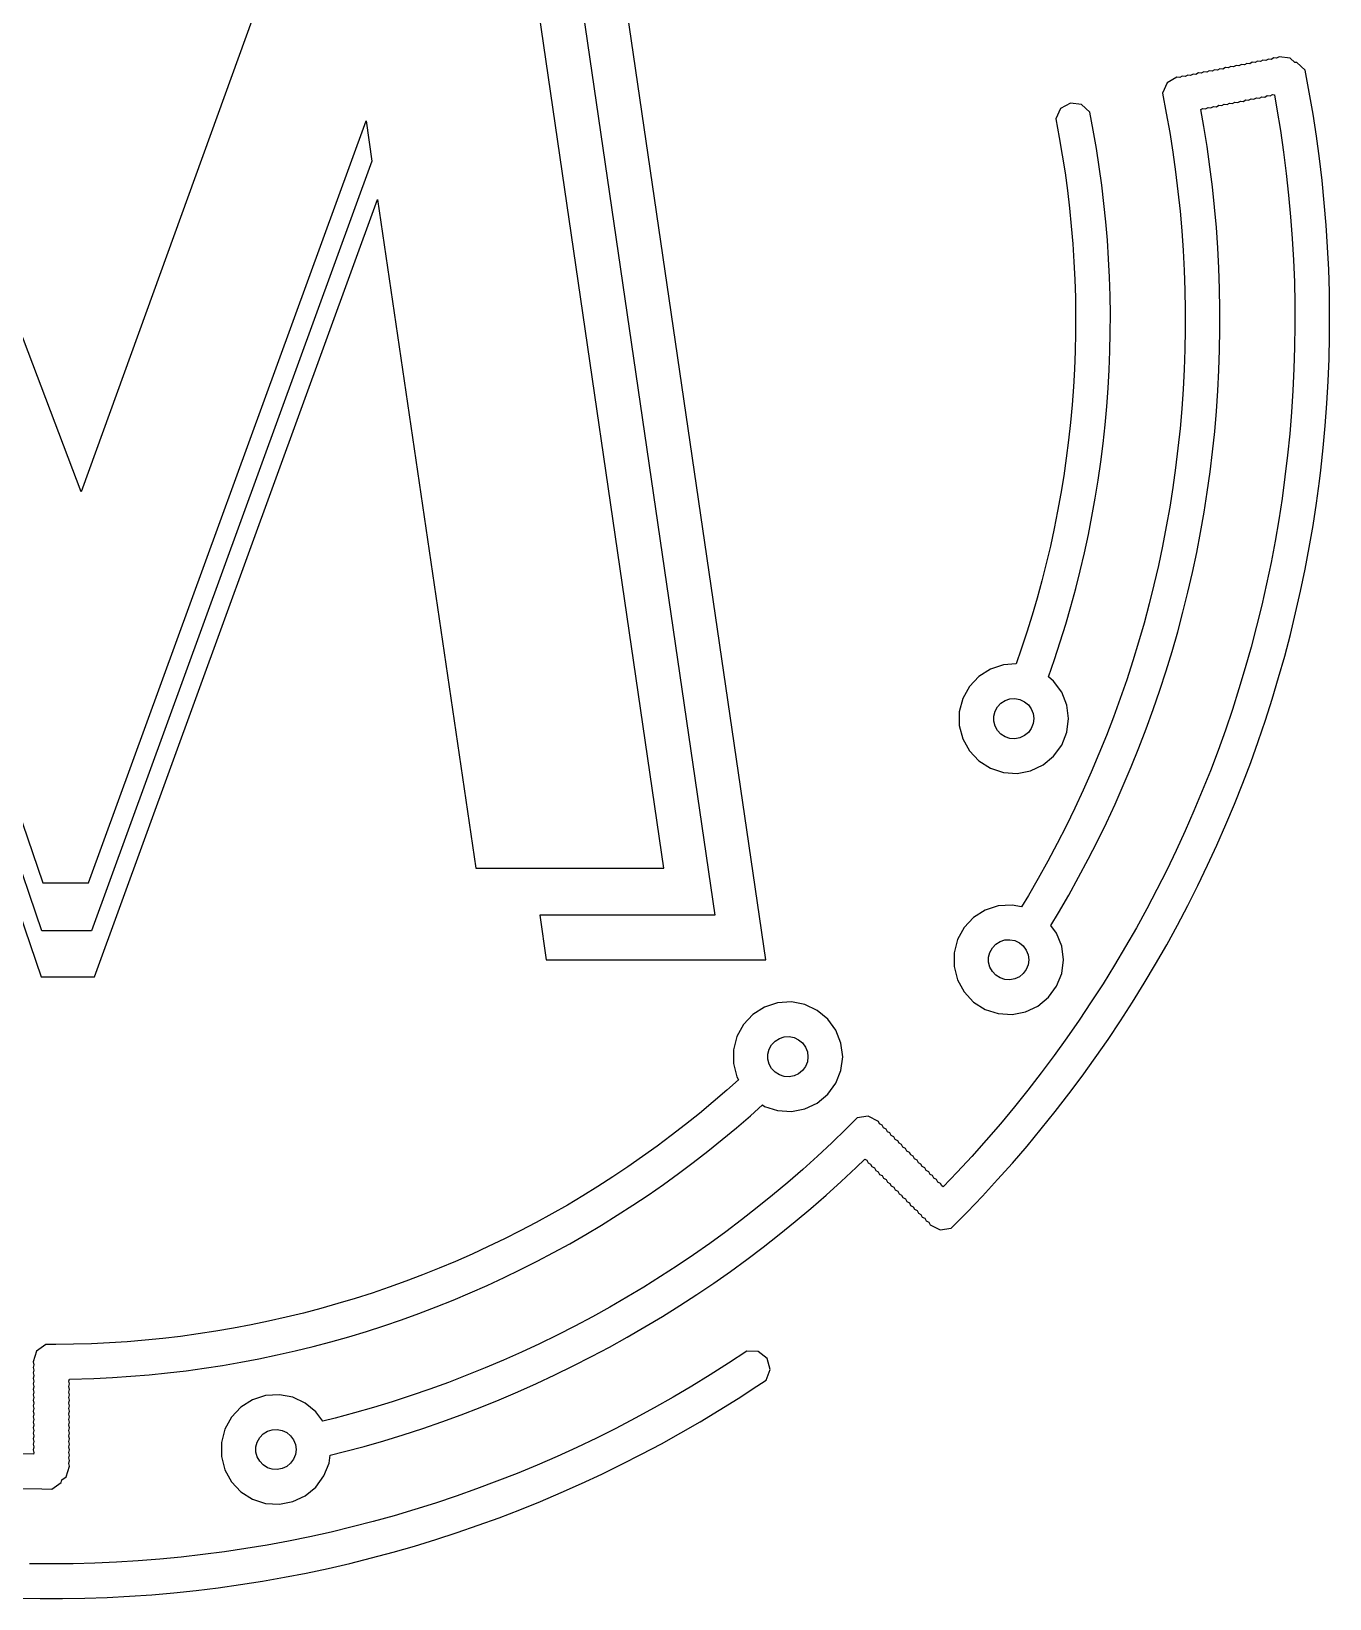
# Model space of a CAD drawing. Header units: metres. Extents: x -25 to 25, y -25 to 25.
# Drawn here: x -0.39 to 25, y -25 to 5.64 of the extents above; entities that cross this region are included whole.
import ezdxf

# ---------------------------------------------------------------- set-up
doc = ezdxf.new("R2010")
doc.units = ezdxf.units.M

msp = doc.modelspace()

# ---------------------------------------------------------------- linework, layer by layer
for p, q in [((13.9704, -12.5087), (10.1778, 13.4543)), ((9.45312, 12.4735), (12.9749, -11.6375)), ((0.581345, -3.3616), (-5.06326, 11.5366)), ((5.97652, 11.5366), (0.581345, -3.3616)), ((11.9785, -10.7217), (8.72771, 11.5366)), ((22.8545, 4.91043), (22.8053, 4.88289)), ((22.9105, 4.90381), (22.8545, 4.91043)), ((22.9597, 4.93135), (22.9105, 4.90381)), ((23.0157, 4.92473), (22.9597, 4.93135)), ((23.0648, 4.95227), (23.0157, 4.92473)), ((23.1208, 4.94565), (23.0648, 4.95227)), ((23.17, 4.97319), (23.1208, 4.94565)), ((23.226, 4.96655), (23.17, 4.97319)), ((23.2751, 4.99409), (23.226, 4.96655)), ((23.3311, 4.98747), (23.2751, 4.99409)), ((23.3803, 5.01501), (23.3311, 4.98747)), ((23.4363, 5.00839), (23.3803, 5.01501)), ((23.4855, 5.03593), (23.4363, 5.00839)), ((23.5414, 5.02931), (23.4855, 5.03593)), ((23.5906, 5.05685), (23.5414, 5.02931)), ((23.6466, 5.05023), (23.5906, 5.05685)), ((23.6958, 5.07777), (23.6466, 5.05023)), ((23.7518, 5.07115), (23.6958, 5.07777)), ((23.8009, 5.09869), (23.7518, 5.07115)), ((23.8569, 5.09206), (23.8009, 5.09869)), ((23.9061, 5.1196), (23.8569, 5.09206)), ((23.9621, 5.11298), (23.9061, 5.1196)), ((24.0112, 5.14052), (23.9621, 5.11298)), ((24.2306, 5.11456), (24.0112, 5.14052)), ((24.3175, 5.03421), (24.2306, 5.11456)), ((24.3579, 5.02925), (24.3175, 5.03421)), ((24.5195, 4.8786), (24.3579, 5.02925)), ((21.8206, 4.63518), (21.7281, 4.43459)), ((22.0133, 4.7431), (21.8206, 4.63518)), ((22.0692, 4.73647), (22.0133, 4.7431)), ((22.1184, 4.76401), (22.0692, 4.73647)), ((22.1744, 4.75739), (22.1184, 4.76401)), ((22.2236, 4.78493), (22.1744, 4.75739)), ((22.2796, 4.77831), (22.2236, 4.78493)), ((22.3287, 4.80585), (22.2796, 4.77831)), ((22.3847, 4.79922), (22.3287, 4.80585)), ((22.4339, 4.82677), (22.3847, 4.79922)), ((22.4899, 4.82014), (22.4339, 4.82677)), ((22.539, 4.84769), (22.4899, 4.82014)), ((22.595, 4.84106), (22.539, 4.84769)), ((22.6442, 4.86861), (22.595, 4.84106)), ((22.7002, 4.86197), (22.6442, 4.86861)), ((22.7494, 4.88951), (22.7002, 4.86197)), ((22.8053, 4.88289), (22.7494, 4.88951)), ((24.6009, 4.44995), (24.5195, 4.8786)), ((21.7281, 4.43459), (21.8046, 4.04124)), ((23.3094, 4.27214), (23.3586, 4.29968)), ((23.3586, 4.29968), (23.4146, 4.29306)), ((23.4146, 4.29306), (23.4638, 4.3206)), ((23.4638, 4.3206), (23.5198, 4.31396)), ((23.5198, 4.31396), (23.5689, 4.34151)), ((23.5689, 4.34151), (23.6249, 4.33488)), ((23.6249, 4.33488), (23.6741, 4.36243)), ((23.6741, 4.36243), (23.7301, 4.3558)), ((23.7301, 4.3558), (23.7793, 4.38335)), ((23.7793, 4.38335), (23.8352, 4.37672)), ((23.8352, 4.37672), (23.8844, 4.40427)), ((23.8844, 4.40427), (23.9187, 4.40021)), ((23.9187, 4.40021), (23.969, 4.11864)), ((24.6748, 4.01993), (24.6009, 4.44995)), ((19.7356, 4.13075), (19.6423, 3.93057)), ((19.9288, 4.23784), (19.7356, 4.13075)), ((20.148, 4.21092), (19.9288, 4.23784)), ((20.3096, 4.06029), (20.148, 4.21092)), ((20.3771, 3.70543), (20.3096, 4.06029)), ((21.8046, 4.04124), (21.8718, 3.66006)), ((22.4825, 4.11281), (22.5174, 4.13234)), ((22.5405, 3.78296), (22.4825, 4.11281)), ((22.5174, 4.13234), (22.5733, 4.12572)), ((22.5733, 4.12572), (22.6225, 4.15326)), ((22.6225, 4.15326), (22.6785, 4.14664)), ((22.6785, 4.14664), (22.7277, 4.17418)), ((22.7277, 4.17418), (22.7837, 4.16756)), ((22.7837, 4.16756), (22.8328, 4.1951)), ((22.8328, 4.1951), (22.8888, 4.18846)), ((22.8888, 4.18846), (22.938, 4.21602)), ((22.938, 4.21602), (22.994, 4.20938)), ((22.994, 4.20938), (23.0432, 4.23692)), ((23.0432, 4.23692), (23.0991, 4.2303)), ((23.0991, 4.2303), (23.1483, 4.25784)), ((23.1483, 4.25784), (23.2043, 4.25122)), ((23.2043, 4.25122), (23.2535, 4.27876)), ((23.2535, 4.27876), (23.3094, 4.27214)), ((23.969, 4.11864), (24.0372, 3.69966)), ((24.7412, 3.58868), (24.6748, 4.01993)), ((-5.27769, 3.96202), (-0.168442, -11.0076)), ((0.724289, -11.0076), (6.15521, 3.89055)), ((6.15521, 3.89055), (6.27039, 3.10547)), ((19.6423, 3.93057), (19.7119, 3.56451)), ((20.4387, 3.34923), (20.3771, 3.70543)), ((22.603, 3.38901), (22.5405, 3.78296)), ((24.0372, 3.69966), (24.0982, 3.27959)), ((19.7119, 3.56451), (19.7711, 3.21992)), ((21.8718, 3.66006), (21.9324, 3.27779)), ((22.6587, 2.994), (22.603, 3.38901)), ((24.8, 3.15634), (24.7412, 3.58868)), ((-0.183548, -11.947), (-5.38841, 3.30254)), ((6.27039, 3.10547), (0.783524, -11.947)), ((19.7711, 3.21992), (19.8243, 2.87436)), ((20.494, 2.99202), (20.4387, 3.34923)), ((21.9324, 3.27779), (21.9862, 2.89449)), ((24.0982, 3.27959), (24.1517, 2.85857)), ((24.8513, 2.72304), (24.8, 3.15634)), ((19.8243, 2.87436), (19.8714, 2.528)), ((20.5431, 2.63388), (20.494, 2.99202)), ((21.9862, 2.89449), (22.0334, 2.51035)), ((22.7076, 2.5981), (22.6587, 2.994)), ((24.1517, 2.85857), (24.1979, 2.43654)), ((-5.49413, 2.67288), (-0.199371, -12.8418)), ((19.8714, 2.528), (19.9125, 2.18077)), ((20.586, 2.27496), (20.5431, 2.63388)), ((22.0334, 2.51035), (22.0738, 2.12547)), ((22.7494, 2.2014), (22.7076, 2.5981)), ((24.8951, 2.28891), (24.8513, 2.72304)), ((0.842758, -12.8418), (6.38097, 2.35172)), ((6.38097, 2.35172), (8.29884, -10.7217)), ((19.9125, 2.18077), (19.9475, 1.83289)), ((20.6225, 1.91534), (20.586, 2.27496)), ((22.7844, 1.80405), (22.7494, 2.2014)), ((24.1979, 2.43654), (24.2368, 2.01398)), ((24.9312, 1.85408), (24.8951, 2.28891)), ((20.6528, 1.55513), (20.6225, 1.91534)), ((22.0738, 2.12547), (22.1076, 1.7399)), ((24.2368, 2.01398), (24.2682, 1.59065)), ((24.9598, 1.41869), (24.9312, 1.85408)), ((19.9475, 1.83289), (19.9765, 1.48453)), ((20.6768, 1.19446), (20.6528, 1.55513)), ((22.1076, 1.7399), (22.1346, 1.35379)), ((22.8124, 1.40613), (22.7844, 1.80405)), ((24.2682, 1.59065), (24.2923, 1.16687)), ((19.9765, 1.48453), (19.9994, 1.13559)), ((22.1346, 1.35379), (22.1548, 0.967239)), ((22.8335, 1.00778), (22.8124, 1.40613)), ((24.9808, 0.982864), (24.9598, 1.41869)), ((19.9994, 1.13559), (20.0161, 0.786392)), ((20.6945, 0.833405), (20.6768, 1.19446)), ((22.1548, 0.967239), (22.1683, 0.580521)), ((22.8476, 0.609131), (22.8335, 1.00778)), ((24.2923, 1.16687), (24.309, 0.742752)), ((24.9941, 0.546738), (24.9808, 0.982864)), ((20.0161, 0.786392), (20.0268, 0.436951)), ((20.7059, 0.472122), (20.6945, 0.833405)), ((24.309, 0.742752), (24.3182, 0.318329)), ((20.0268, 0.436951), (20.0314, 0.087402)), ((20.711, 0.110672), (20.7059, 0.472122)), ((22.1683, 0.580521), (22.1751, 0.193573)), ((22.8547, 0.210281), (22.8476, 0.609131)), ((24.3182, 0.318329), (24.3201, -0.106079)), ((24.9998, 0.110443), (24.9941, 0.546738)), ((20.0314, 0.087402), (20.0298, -0.262222)), ((20.7098, -0.250778), (20.711, 0.110672)), ((22.1751, 0.193573), (22.1751, -0.193573)), ((22.8549, -0.188599), (22.8547, 0.210281)), ((24.998, -0.325867), (24.9998, 0.110443)), ((20.0298, -0.262222), (20.0222, -0.61174)), ((20.7022, -0.612183), (20.7098, -0.250778)), ((22.1751, -0.193573), (22.1683, -0.580521)), ((22.8481, -0.587448), (22.8549, -0.188599)), ((24.3201, -0.106079), (24.3145, -0.530487)), ((20.0222, -0.61174), (20.0085, -0.961105)), ((20.6884, -0.973389), (20.7022, -0.612183)), ((22.1683, -0.580521), (22.1548, -0.967239)), ((22.8344, -0.986115), (22.8481, -0.587448)), ((24.3145, -0.530487), (24.3015, -0.954803)), ((24.9885, -0.762085), (24.998, -0.325867)), ((24.9714, -1.19807), (24.9885, -0.762085)), ((20.0085, -0.961105), (19.9887, -1.31009)), ((20.6683, -1.3343), (20.6884, -0.973389)), ((22.1548, -0.967239), (22.1346, -1.35379)), ((22.8137, -1.38448), (22.8344, -0.986115)), ((24.3015, -0.954803), (24.2812, -1.37877)), ((24.9467, -1.63371), (24.9714, -1.19807)), ((19.9887, -1.31009), (19.9628, -1.6588)), ((20.6418, -1.69481), (20.6683, -1.3343)), ((22.1346, -1.35379), (22.1076, -1.7399)), ((22.7861, -1.78242), (22.8137, -1.38448)), ((24.2812, -1.37877), (24.2534, -1.80234)), ((19.9628, -1.6588), (19.9308, -2.00696)), ((20.6091, -2.05481), (20.6418, -1.69481)), ((22.1076, -1.7399), (22.0738, -2.12547)), ((22.7515, -2.17982), (22.7861, -1.78242)), ((24.2534, -1.80234), (24.2183, -2.2253)), ((24.9144, -2.06883), (24.9467, -1.63371)), ((19.9308, -2.00696), (19.8927, -2.35446)), ((20.5701, -2.41417), (20.6091, -2.05481)), ((22.0738, -2.12547), (22.0334, -2.51035)), ((24.8745, -2.50334), (24.9144, -2.06883)), ((19.8927, -2.35446), (19.8486, -2.70128)), ((20.5248, -2.7728), (20.5701, -2.41417)), ((22.71, -2.57655), (22.7515, -2.17982)), ((24.2183, -2.2253), (24.1758, -2.64769)), ((19.8486, -2.70128), (19.7984, -3.0473)), ((22.0334, -2.51035), (21.9862, -2.89449)), ((22.6616, -2.9725), (22.71, -2.57655)), ((24.1758, -2.64769), (24.1259, -3.06915)), ((24.8266, -2.9398), (24.8745, -2.50334)), ((19.7984, -3.0473), (19.7422, -3.39227)), ((20.4733, -3.13058), (20.5248, -2.7728)), ((21.9862, -2.89449), (21.9324, -3.27779)), ((22.6062, -3.36755), (22.6616, -2.9725)), ((24.8004, -3.15361), (24.8266, -2.9398)), ((20.4156, -3.48741), (20.4733, -3.13058)), ((21.9324, -3.27779), (21.8718, -3.66006)), ((22.544, -3.76158), (22.6062, -3.36755)), ((24.1259, -3.06915), (24.0686, -3.48972)), ((24.7416, -3.58597), (24.8004, -3.15361)), ((19.7422, -3.39227), (19.68, -3.73634)), ((20.3516, -3.84319), (20.4156, -3.48741)), ((21.8718, -3.66006), (21.8046, -4.04124)), ((24.0686, -3.48972), (24.004, -3.90932)), ((24.6752, -4.01721), (24.7416, -3.58597)), ((19.68, -3.73634), (19.6118, -4.0793)), ((20.2814, -4.19778), (20.3516, -3.84319)), ((22.4749, -4.15445), (22.544, -3.76158)), ((24.004, -3.90932), (23.9322, -4.32764)), ((19.6118, -4.0793), (19.5376, -4.4209)), ((20.2051, -4.5511), (20.2814, -4.19778)), ((21.8046, -4.04124), (21.7307, -4.42114)), ((22.399, -4.54607), (22.4749, -4.15445)), ((24.6014, -4.44725), (24.6752, -4.01721)), ((19.5376, -4.4209), (19.4575, -4.7612)), ((20.1226, -4.90305), (20.2051, -4.5511)), ((21.7307, -4.42114), (21.6503, -4.7997)), ((22.3163, -4.93628), (22.399, -4.54607)), ((23.9322, -4.32764), (23.853, -4.74463)), ((24.52, -4.87593), (24.6014, -4.44725)), ((19.4575, -4.7612), (19.3714, -5.1001)), ((21.6503, -4.7997), (21.5632, -5.17683)), ((23.853, -4.74463), (23.7666, -5.16022)), ((24.4312, -5.30312), (24.52, -4.87593)), ((19.3714, -5.1001), (19.2795, -5.43733)), ((20.0339, -5.25348), (20.1226, -4.90305)), ((21.5632, -5.17683), (21.4696, -5.55234)), ((22.2267, -5.32501), (22.3163, -4.93628)), ((23.7666, -5.16022), (23.6729, -5.5742)), ((19.2795, -5.43733), (19.1817, -5.77303)), ((19.9392, -5.60233), (20.0339, -5.25348)), ((22.1304, -5.7121), (22.2267, -5.32501)), ((24.3349, -5.72868), (24.4312, -5.30312)), ((19.1817, -5.77303), (19.078, -6.10686)), ((19.8384, -5.94946), (19.9392, -5.60233)), ((21.4696, -5.55234), (21.3694, -5.92622)), ((22.0273, -6.09746), (22.1304, -5.7121)), ((23.6729, -5.5742), (23.572, -5.98651)), ((24.2312, -6.15251), (24.3349, -5.72868)), ((19.078, -6.10686), (18.9685, -6.43893)), ((19.7315, -6.29478), (19.8384, -5.94946)), ((21.3694, -5.92622), (21.2627, -6.29831)), ((21.9176, -6.48096), (22.0273, -6.09746)), ((23.572, -5.98651), (23.4639, -6.397)), ((19.6187, -6.63818), (19.7315, -6.29478)), ((21.2627, -6.29831), (21.1496, -6.66838)), ((23.4639, -6.397), (23.3487, -6.8055)), ((24.1201, -6.57448), (24.2312, -6.15251)), ((18.8681, -6.72693), (18.6197, -6.74257)), ((18.9685, -6.43893), (18.8681, -6.72693)), ((19.5005, -6.97768), (19.6187, -6.63818)), ((21.1496, -6.66838), (21.03, -7.03654)), ((21.8011, -6.86249), (21.9176, -6.48096)), ((24.0017, -6.99443), (24.1201, -6.57448)), ((18.1372, -6.96962), (17.9532, -7.16554)), ((18.3641, -6.82561), (18.1372, -6.96962)), ((18.6197, -6.74257), (18.3641, -6.82561)), ((19.6022, -7.0618), (19.5005, -6.97768)), ((21.03, -7.03654), (20.904, -7.40245)), ((21.678, -7.24193), (21.8011, -6.86249)), ((23.3487, -6.8055), (23.2264, -7.21196)), ((23.876, -7.41225), (24.0017, -6.99443)), ((17.9532, -7.16554), (17.8237, -7.40105)), ((19.7602, -7.27922), (19.6022, -7.0618)), ((19.8591, -7.52911), (19.7602, -7.27922)), ((21.5483, -7.61916), (21.678, -7.24193)), ((23.2264, -7.21196), (23.097, -7.61624)), ((17.8237, -7.40105), (17.7569, -7.66136)), ((18.4306, -7.74648), (18.4551, -7.65103)), ((18.4551, -7.65103), (18.5026, -7.56467)), ((18.5026, -7.56467), (18.57, -7.49283)), ((18.57, -7.49283), (18.6532, -7.44003)), ((18.6532, -7.44003), (18.7469, -7.40958)), ((18.7469, -7.40958), (18.8453, -7.4034)), ((18.8453, -7.4034), (18.9421, -7.42186)), ((18.9421, -7.42186), (19.0312, -7.46382)), ((19.0312, -7.46382), (19.1072, -7.52663)), ((19.1072, -7.52663), (19.1651, -7.60635)), ((19.1651, -7.60635), (19.2014, -7.69798)), ((19.8928, -7.79575), (19.8591, -7.52911)), ((20.904, -7.40245), (20.7716, -7.76614)), ((21.4121, -7.99406), (21.5483, -7.61916)), ((23.097, -7.61624), (22.9605, -8.0182)), ((23.743, -7.82782), (23.876, -7.41225)), ((17.7569, -7.66136), (17.7569, -7.93013)), ((17.7569, -7.93013), (17.8237, -8.19044)), ((18.4306, -7.84502), (18.4306, -7.74648)), ((18.4551, -7.94046), (18.4306, -7.84502)), ((18.5026, -8.02682), (18.4551, -7.94046)), ((19.2014, -7.89351), (19.1651, -7.98514)), ((19.2014, -7.69798), (19.2137, -7.79575)), ((19.2137, -7.79575), (19.2014, -7.89351)), ((19.8591, -8.06238), (19.8928, -7.79575)), ((20.7716, -7.76614), (20.6329, -8.12747)), ((23.6028, -8.241), (23.743, -7.82782)), ((17.8237, -8.19044), (17.9532, -8.42595)), ((18.57, -8.09866), (18.5026, -8.02682)), ((18.6532, -8.15146), (18.57, -8.09866)), ((18.7469, -8.18192), (18.6532, -8.15146)), ((18.8453, -8.1881), (18.7469, -8.18192)), ((18.9421, -8.16963), (18.8453, -8.1881)), ((19.0312, -8.12767), (18.9421, -8.16963)), ((19.1072, -8.06487), (19.0312, -8.12767)), ((19.1651, -7.98514), (19.1072, -8.06487)), ((19.7602, -8.31227), (19.8591, -8.06238)), ((20.6329, -8.12747), (20.4879, -8.48636)), ((21.2693, -8.36655), (21.4121, -7.99406)), ((22.9605, -8.0182), (22.8171, -8.41768)), ((23.4554, -8.65167), (23.6028, -8.241)), ((17.9532, -8.42595), (18.1372, -8.62187)), ((19.3951, -8.701), (19.6022, -8.52969)), ((19.6022, -8.52969), (19.7602, -8.31227)), ((20.4879, -8.48636), (20.3367, -8.84264)), ((21.1201, -8.73647), (21.2693, -8.36655)), ((22.8171, -8.41768), (22.6667, -8.81462)), ((18.1372, -8.62187), (18.3641, -8.76587)), ((18.3641, -8.76587), (18.6197, -8.84892)), ((18.6197, -8.84892), (18.8879, -8.8658)), ((18.8879, -8.8658), (19.1519, -8.81544)), ((19.1519, -8.81544), (19.3951, -8.701)), ((20.3367, -8.84264), (20.1792, -9.19623)), ((20.9644, -9.10373), (21.1201, -8.73647)), ((22.6667, -8.81462), (22.5094, -9.20883)), ((23.3008, -9.05971), (23.4554, -8.65167)), ((20.8023, -9.46823), (20.9644, -9.10373)), ((23.1391, -9.46498), (23.3008, -9.05971)), ((20.1792, -9.19623), (20.0157, -9.54695)), ((20.6339, -9.82983), (20.8023, -9.46823)), ((22.5094, -9.20883), (22.3453, -9.60031)), ((22.9704, -9.86737), (23.1391, -9.46498)), ((20.0157, -9.54695), (19.846, -9.89485)), ((22.3453, -9.60031), (22.1743, -9.98878)), ((19.846, -9.89485), (19.6703, -10.2397)), ((20.4592, -10.1884), (20.6339, -9.82983)), ((22.1743, -9.98878), (21.9966, -10.3743)), ((22.7947, -10.2668), (22.9704, -9.86737)), ((19.6703, -10.2397), (19.4886, -10.5814)), ((20.2782, -10.544), (20.4592, -10.1884)), ((21.9966, -10.3743), (21.8122, -10.7566)), ((22.612, -10.663), (22.7947, -10.2668)), ((8.29884, -10.7217), (11.9785, -10.7217)), ((19.4886, -10.5814), (19.3009, -10.92)), ((20.0911, -10.8963), (20.2782, -10.544)), ((22.4225, -11.056), (22.612, -10.663)), ((-0.168442, -11.0076), (0.724289, -11.0076)), ((19.3009, -10.92), (19.1074, -11.2551)), ((19.8979, -11.2452), (20.0911, -10.8963)), ((21.8122, -10.7566), (21.6211, -11.1357)), ((19.1074, -11.2551), (18.9761, -11.4748)), ((19.6986, -11.5908), (19.8979, -11.2452)), ((21.6211, -11.1357), (21.4235, -11.5113)), ((22.2262, -11.4457), (22.4225, -11.056)), ((12.9749, -11.6375), (9.55035, -11.6375)), ((9.55035, -11.6375), (9.67818, -12.5087)), ((18.2645, -11.5389), (18.0376, -11.6829)), ((18.5201, -11.4558), (18.2645, -11.5389)), ((18.7884, -11.4389), (18.5201, -11.4558)), ((18.9761, -11.4748), (18.7884, -11.4389)), ((19.5497, -11.8399), (19.6986, -11.5908)), ((21.4235, -11.5113), (21.2194, -11.8834)), ((22.023, -11.8318), (22.2262, -11.4457)), ((0.783524, -11.947), (-0.183548, -11.947)), ((17.8537, -11.8788), (17.7242, -12.1143)), ((18.0376, -11.6829), (17.8537, -11.8788)), ((19.6606, -11.9925), (19.5497, -11.8399)), ((21.2194, -11.8834), (21.0087, -12.2519)), ((21.8132, -12.2144), (22.023, -11.8318)), ((17.7242, -12.1143), (17.6573, -12.3746)), ((18.403, -12.2779), (18.4705, -12.2061)), ((18.4705, -12.2061), (18.5537, -12.1533)), ((18.5537, -12.1533), (18.6474, -12.1228)), ((18.6474, -12.1228), (18.7457, -12.1167)), ((18.7457, -12.1167), (18.8425, -12.1351)), ((18.8425, -12.1351), (18.9317, -12.1771)), ((18.9317, -12.1771), (19.0076, -12.2399)), ((19.0076, -12.2399), (19.0656, -12.3196)), ((19.7595, -12.2424), (19.6606, -11.9925)), ((19.7932, -12.509), (19.7595, -12.2424)), ((21.0087, -12.2519), (20.7917, -12.6167)), ((21.5967, -12.5932), (21.8132, -12.2144)), ((9.67818, -12.5087), (13.9704, -12.5087)), ((17.6573, -12.3746), (17.6573, -12.6434)), ((18.331, -12.4597), (18.3555, -12.3643)), ((18.331, -12.5583), (18.331, -12.4597)), ((18.3555, -12.6537), (18.331, -12.5583)), ((18.3555, -12.3643), (18.403, -12.2779)), ((19.0656, -12.3196), (19.1018, -12.4112)), ((19.1018, -12.4112), (19.1142, -12.509)), ((19.1142, -12.509), (19.1018, -12.6068)), ((19.7595, -12.7757), (19.7932, -12.509)), ((-0.199371, -12.8418), (0.842758, -12.8418)), ((17.6573, -12.6434), (17.7242, -12.9037)), ((18.403, -12.7401), (18.3555, -12.6537)), ((18.4705, -12.8119), (18.403, -12.7401)), ((18.5537, -12.8647), (18.4705, -12.8119)), ((18.6474, -12.8952), (18.5537, -12.8647)), ((18.9317, -12.8409), (18.8425, -12.8829)), ((19.0076, -12.7781), (18.9317, -12.8409)), ((19.0656, -12.6984), (19.0076, -12.7781)), ((19.1018, -12.6068), (19.0656, -12.6984)), ((19.6606, -13.0255), (19.7595, -12.7757)), ((20.7917, -12.6167), (20.5683, -12.9777)), ((21.3736, -12.9682), (21.5967, -12.5932)), ((17.7242, -12.9037), (17.8537, -13.1392)), ((17.8537, -13.1392), (18.0376, -13.3351)), ((18.7457, -12.9014), (18.6474, -12.8952)), ((18.8425, -12.8829), (18.7457, -12.9014)), ((19.5026, -13.243), (19.6606, -13.0255)), ((20.5683, -12.9777), (20.3387, -13.3346)), ((21.144, -13.3392), (21.3736, -12.9682)), ((13.9482, -13.4345), (13.7212, -13.5785)), ((14.2038, -13.3515), (13.9482, -13.4345)), ((14.472, -13.3346), (14.2038, -13.3515)), ((14.736, -13.385), (14.472, -13.3346)), ((14.9792, -13.4994), (14.736, -13.385)), ((18.0376, -13.3351), (18.2645, -13.4791)), ((18.2645, -13.4791), (18.5201, -13.5622)), ((19.0524, -13.5287), (19.2955, -13.4143)), ((19.2955, -13.4143), (19.5026, -13.243)), ((20.3387, -13.3346), (20.1029, -13.6876)), ((20.908, -13.7062), (21.144, -13.3392)), ((13.5373, -13.7745), (13.4078, -14.01)), ((13.7212, -13.5785), (13.5373, -13.7745)), ((15.1862, -13.6707), (14.9792, -13.4994)), ((15.3442, -13.8881), (15.1862, -13.6707)), ((18.5201, -13.5622), (18.7884, -13.5791)), ((18.7884, -13.5791), (19.0524, -13.5287)), ((20.1029, -13.6876), (19.8609, -14.0364)), ((20.6656, -14.069), (20.908, -13.7062)), ((13.4078, -14.01), (13.3409, -14.2703)), ((14.1541, -14.1018), (14.2373, -14.049)), ((14.2373, -14.049), (14.331, -14.0185)), ((14.331, -14.0185), (14.4294, -14.0123)), ((14.4294, -14.0123), (14.5262, -14.0308)), ((14.5262, -14.0308), (14.6153, -14.0727)), ((14.6153, -14.0727), (14.6912, -14.1355)), ((15.4431, -14.138), (15.3442, -13.8881)), ((19.8609, -14.0364), (19.613, -14.3808)), ((20.4169, -14.4276), (20.6656, -14.069)), ((13.3409, -14.2703), (13.3409, -14.539)), ((14.0146, -14.3554), (14.0391, -14.2599)), ((14.0146, -14.4539), (14.0146, -14.3554)), ((14.0391, -14.2599), (14.0866, -14.1736)), ((14.0866, -14.1736), (14.1541, -14.1018)), ((14.6912, -14.1355), (14.7492, -14.2153)), ((14.7492, -14.2153), (14.7854, -14.3069)), ((14.7854, -14.3069), (14.7978, -14.4047)), ((15.4768, -14.4047), (15.4431, -14.138)), ((19.613, -14.3808), (19.359, -14.721)), ((13.3409, -14.539), (13.4078, -14.7994)), ((14.0391, -14.5494), (14.0146, -14.4539)), ((14.0866, -14.6357), (14.0391, -14.5494)), ((14.1541, -14.7076), (14.0866, -14.6357)), ((14.6912, -14.6738), (14.6153, -14.7366)), ((14.7492, -14.5941), (14.6912, -14.6738)), ((14.7854, -14.5024), (14.7492, -14.5941)), ((14.7978, -14.4047), (14.7854, -14.5024)), ((15.3442, -14.9212), (15.4431, -14.6713)), ((15.4431, -14.6713), (15.4768, -14.4047)), ((20.162, -14.7817), (20.4169, -14.4276)), ((13.4383, -14.8549), (13.2077, -15.0605)), ((13.4078, -14.7994), (13.4383, -14.8549)), ((14.2373, -14.7604), (14.1541, -14.7076)), ((14.331, -14.7908), (14.2373, -14.7604)), ((14.4294, -14.797), (14.331, -14.7908)), ((14.5262, -14.7785), (14.4294, -14.797)), ((14.6153, -14.7366), (14.5262, -14.7785)), ((15.1862, -15.1386), (15.3442, -14.9212)), ((19.359, -14.721), (19.0991, -15.0565)), ((19.901, -15.1313), (20.162, -14.7817)), ((12.9429, -15.2887), (12.6741, -15.5123)), ((13.2077, -15.0605), (12.9429, -15.2887)), ((14.736, -15.4244), (14.9792, -15.3099)), ((14.9792, -15.3099), (15.1862, -15.1386)), ((19.0991, -15.0565), (18.8334, -15.3876)), ((19.6339, -15.4763), (19.901, -15.1313)), ((12.6741, -15.5123), (12.4014, -15.7311)), ((13.3976, -15.7944), (13.6712, -15.5582)), ((13.6712, -15.5582), (13.9064, -15.3483)), ((13.9064, -15.3483), (13.9482, -15.3748)), ((13.9482, -15.3748), (14.2038, -15.4578)), ((14.2038, -15.4578), (14.472, -15.4747)), ((14.472, -15.4747), (14.736, -15.4244)), ((15.7587, -15.6025), (15.5433, -15.817)), ((15.9769, -15.5679), (15.7587, -15.6025)), ((16.1737, -15.6682), (15.9769, -15.5679)), ((18.8334, -15.3876), (18.562, -15.7139)), ((19.3608, -15.8166), (19.6339, -15.4763)), ((12.4014, -15.7311), (12.125, -15.9452)), ((13.1199, -16.0258), (13.3976, -15.7944)), ((15.5433, -15.817), (15.2649, -16.0859)), ((16.1992, -15.7185), (16.1737, -15.6682)), ((16.2495, -15.744), (16.1992, -15.7185)), ((16.2751, -15.7943), (16.2495, -15.744)), ((16.3253, -15.8199), (16.2751, -15.7943)), ((16.3509, -15.8701), (16.3253, -15.8199)), ((16.4011, -15.8957), (16.3509, -15.8701)), ((16.4267, -15.9459), (16.4011, -15.8957)), ((18.562, -15.7139), (18.2849, -16.0355)), ((19.0818, -16.1521), (19.3608, -15.8166)), ((11.8449, -16.1543), (11.5611, -16.3586)), ((12.125, -15.9452), (11.8449, -16.1543)), ((12.8382, -16.2523), (13.1199, -16.0258)), ((15.2649, -16.0859), (14.9818, -16.3498)), ((16.4769, -15.9715), (16.4267, -15.9459)), ((16.5025, -16.0217), (16.4769, -15.9715)), ((16.5527, -16.0473), (16.5025, -16.0217)), ((16.5783, -16.0975), (16.5527, -16.0473)), ((16.6285, -16.1231), (16.5783, -16.0975)), ((16.6541, -16.1733), (16.6285, -16.1231)), ((16.7044, -16.1989), (16.6541, -16.1733)), ((16.7299, -16.2492), (16.7044, -16.1989)), ((18.2849, -16.0355), (18.0024, -16.3521)), ((18.797, -16.4827), (19.0818, -16.1521)), ((11.5611, -16.3586), (11.2739, -16.5579)), ((12.2632, -16.6905), (12.5526, -16.4739)), ((12.5526, -16.4739), (12.8382, -16.2523)), ((14.9818, -16.3498), (14.6942, -16.6088)), ((15.7407, -16.5715), (15.9103, -16.4085)), ((15.9103, -16.4085), (15.9459, -16.4267)), ((15.9459, -16.4267), (15.9715, -16.4769)), ((15.9715, -16.4769), (16.0217, -16.5025)), ((16.0217, -16.5025), (16.0473, -16.5527)), ((16.7802, -16.2747), (16.7299, -16.2492)), ((16.8058, -16.325), (16.7802, -16.2747)), ((16.856, -16.3506), (16.8058, -16.325)), ((16.8816, -16.4008), (16.856, -16.3506)), ((16.9318, -16.4264), (16.8816, -16.4008)), ((16.9574, -16.4766), (16.9318, -16.4264)), ((17.0076, -16.5022), (16.9574, -16.4766)), ((17.0332, -16.5524), (17.0076, -16.5022)), ((18.0024, -16.3521), (17.7142, -16.6638)), ((18.5065, -16.8082), (18.797, -16.4827)), ((10.9832, -16.7521), (10.6891, -16.9412)), ((11.2739, -16.5579), (10.9832, -16.7521)), ((11.97, -16.902), (12.2632, -16.6905)), ((14.6942, -16.6088), (14.4021, -16.8627)), ((15.1528, -17.1107), (15.4491, -16.8437)), ((15.4491, -16.8437), (15.7407, -16.5715)), ((16.0473, -16.5527), (16.0975, -16.5783)), ((16.0975, -16.5783), (16.1231, -16.6285)), ((16.1231, -16.6285), (16.1733, -16.6541)), ((16.1733, -16.6541), (16.1989, -16.7044)), ((16.1989, -16.7044), (16.2492, -16.7299)), ((16.2492, -16.7299), (16.2747, -16.7802)), ((16.2747, -16.7802), (16.325, -16.8058)), ((16.325, -16.8058), (16.3506, -16.856)), ((17.0834, -16.578), (17.0332, -16.5524)), ((17.109, -16.6282), (17.0834, -16.578)), ((17.1592, -16.6538), (17.109, -16.6282)), ((17.1848, -16.704), (17.1592, -16.6538)), ((17.2351, -16.7296), (17.1848, -16.704)), ((17.2607, -16.7798), (17.2351, -16.7296)), ((17.3109, -16.8055), (17.2607, -16.7798)), ((17.3365, -16.8557), (17.3109, -16.8055)), ((17.7142, -16.6638), (17.4431, -16.9472)), ((18.2103, -17.1286), (18.5065, -16.8082)), ((10.3918, -17.1252), (10.0914, -17.304)), ((10.6891, -16.9412), (10.3918, -17.1252)), ((11.3728, -17.3094), (11.6732, -17.1083)), ((11.6732, -17.1083), (11.97, -16.902)), ((14.1056, -17.1115), (13.8049, -17.3551)), ((14.4021, -16.8627), (14.1056, -17.1115)), ((14.8518, -17.3726), (15.1528, -17.1107)), ((16.3506, -16.856), (16.4008, -16.8816)), ((16.4008, -16.8816), (16.4264, -16.9318)), ((16.4264, -16.9318), (16.4766, -16.9574)), ((16.4766, -16.9574), (16.5022, -17.0076)), ((16.5022, -17.0076), (16.5524, -17.0332)), ((16.5524, -17.0332), (16.578, -17.0834)), ((16.578, -17.0834), (16.6282, -17.109)), ((16.6282, -17.109), (16.6538, -17.1592)), ((17.3867, -16.8813), (17.3365, -16.8557)), ((17.4123, -16.9315), (17.3867, -16.8813)), ((17.4431, -16.9472), (17.4123, -16.9315)), ((17.9086, -17.4438), (18.2103, -17.1286)), ((10.0914, -17.304), (9.78783, -17.4775)), ((11.069, -17.5053), (11.3728, -17.3094)), ((13.8049, -17.3551), (13.4998, -17.5934)), ((14.5464, -17.6291), (14.8518, -17.3726)), ((16.6538, -17.1592), (16.704, -17.1848)), ((16.704, -17.1848), (16.7296, -17.2351)), ((16.7296, -17.2351), (16.7798, -17.2607)), ((16.7798, -17.2607), (16.8055, -17.3109)), ((16.8055, -17.3109), (16.8557, -17.3365)), ((16.8557, -17.3365), (16.8813, -17.3867)), ((16.8813, -17.3867), (16.9315, -17.4123)), ((16.9315, -17.4123), (16.9571, -17.4625)), ((16.9571, -17.4625), (17.0073, -17.4881)), ((17.5995, -17.7557), (17.9086, -17.4438)), ((9.48134, -17.6456), (9.17191, -17.8084)), ((9.78783, -17.4775), (9.48134, -17.6456)), ((10.4514, -17.8809), (10.7618, -17.6958)), ((10.7618, -17.6958), (11.069, -17.5053)), ((13.4998, -17.5934), (13.1908, -17.8263)), ((14.2365, -17.8803), (14.5464, -17.6291)), ((17.0073, -17.4881), (17.0329, -17.5383)), ((17.0329, -17.5383), (17.0831, -17.5639)), ((17.0831, -17.5639), (17.1087, -17.6141)), ((17.1087, -17.6141), (17.1589, -17.6397)), ((17.1589, -17.6397), (17.1845, -17.6899)), ((17.1845, -17.6899), (17.3813, -17.7902)), ((17.3813, -17.7902), (17.5995, -17.7557)), ((8.85976, -17.9657), (8.54488, -18.1176)), ((9.17191, -17.8084), (8.85976, -17.9657)), ((9.82095, -18.2348), (10.1377, -18.0606)), ((10.1377, -18.0606), (10.4514, -17.8809)), ((12.8776, -18.0538), (12.5606, -18.2757)), ((13.1908, -17.8263), (12.8776, -18.0538)), ((13.9223, -18.126), (14.2365, -17.8803)), ((8.22734, -18.264), (7.90733, -18.4048)), ((8.54488, -18.1176), (8.22734, -18.264)), ((9.50121, -18.4034), (9.82095, -18.2348)), ((12.5606, -18.2757), (12.2397, -18.4922)), ((13.2812, -18.6009), (13.6038, -18.3663)), ((13.6038, -18.3663), (13.9223, -18.126)), ((7.26021, -18.6696), (6.93329, -18.7934)), ((7.58492, -18.54), (7.26021, -18.6696)), ((7.90733, -18.4048), (7.58492, -18.54)), ((8.85315, -18.7238), (9.17857, -18.5664)), ((9.17857, -18.5664), (9.50121, -18.4034)), ((12.2397, -18.4922), (11.9151, -18.703)), ((12.9545, -18.8298), (13.2812, -18.6009)), ((6.60417, -18.9116), (6.27318, -19.024)), ((6.93329, -18.7934), (6.60417, -18.9116)), ((8.19431, -19.0213), (8.52504, -18.8754)), ((8.52504, -18.8754), (8.85315, -18.7238)), ((11.5869, -18.9081), (11.2551, -19.1074)), ((11.9151, -18.703), (11.5869, -18.9081)), ((12.6239, -19.0531), (12.9545, -18.8298)), ((5.60544, -19.2313), (5.26895, -19.3262)), ((5.94019, -19.1305), (5.60544, -19.2313)), ((6.27318, -19.024), (5.94019, -19.1305)), ((7.18758, -19.4241), (7.52548, -19.2957)), ((7.52548, -19.2957), (7.8611, -19.1614)), ((7.8611, -19.1614), (8.19431, -19.0213)), ((10.92, -19.3009), (10.5814, -19.4886)), ((11.2551, -19.1074), (10.92, -19.3009)), ((11.9513, -19.482), (12.2895, -19.2705)), ((12.2895, -19.2705), (12.6239, -19.0531)), ((4.25029, -19.5755), (3.90793, -19.6467)), ((4.59125, -19.4983), (4.25029, -19.5755)), ((4.93079, -19.4152), (4.59125, -19.4983)), ((5.26895, -19.3262), (4.93079, -19.4152)), ((6.50531, -19.6631), (6.84749, -19.5466)), ((6.84749, -19.5466), (7.18758, -19.4241)), ((10.5814, -19.4886), (10.2397, -19.6703)), ((11.6095, -19.6876), (11.9513, -19.482)), ((2.18077, -19.9125), (1.83289, -19.9475)), ((2.528, -19.8714), (2.18077, -19.9125)), ((2.87436, -19.8243), (2.528, -19.8714)), ((3.21992, -19.7711), (2.87436, -19.8243)), ((3.56451, -19.7119), (3.21992, -19.7711)), ((3.90793, -19.6467), (3.56451, -19.7119)), ((5.4673, -19.9766), (5.81511, -19.8782)), ((5.81511, -19.8782), (6.16115, -19.7737)), ((6.16115, -19.7737), (6.50531, -19.6631)), ((9.89485, -19.846), (9.54695, -20.0157)), ((10.2397, -19.6703), (9.89485, -19.846)), ((10.9153, -20.0808), (11.2641, -19.8872)), ((11.2641, -19.8872), (11.6095, -19.6876)), ((-0.289124, -20.1612), (-0.357376, -20.3713)), ((-0.110428, -20.0314), (-0.289124, -20.1612)), ((0.087402, -20.0314), (-0.110428, -20.0314)), ((0.436951, -20.0268), (0.087402, -20.0314)), ((0.786392, -20.0161), (0.436951, -20.0268)), ((1.13559, -19.9994), (0.786392, -20.0161)), ((1.48453, -19.9765), (1.13559, -19.9994)), ((1.83289, -19.9475), (1.48453, -19.9765)), ((4.41432, -20.2354), (4.7668, -20.1553)), ((4.7668, -20.1553), (5.11783, -20.069)), ((5.11783, -20.069), (5.4673, -19.9766)), ((9.19623, -20.1792), (8.84264, -20.3367)), ((9.54695, -20.0157), (9.19623, -20.1792)), ((10.5632, -20.2682), (10.9153, -20.0808)), ((13.6033, -20.16), (13.2457, -20.3967)), ((13.824, -20.1687), (13.6033, -20.16)), ((13.9975, -20.3055), (13.824, -20.1687)), ((-0.357376, -20.3713), (-0.339966, -20.4249)), ((-0.339966, -20.4249), (-0.357376, -20.4785)), ((-0.357376, -20.4785), (-0.339966, -20.5321)), ((2.63388, -20.5431), (2.99202, -20.494)), ((2.99202, -20.494), (3.34923, -20.4387)), ((3.34923, -20.4387), (3.70543, -20.3771)), ((3.70543, -20.3771), (4.06049, -20.3094)), ((4.06049, -20.3094), (4.41432, -20.2354)), ((8.48636, -20.4879), (8.12747, -20.6329)), ((8.84264, -20.3367), (8.48636, -20.4879)), ((9.84941, -20.6245), (10.2079, -20.4495)), ((10.2079, -20.4495), (10.5632, -20.2682)), ((13.2457, -20.3967), (12.8878, -20.6248)), ((13.981, -20.7253), (14.0574, -20.518)), ((14.0574, -20.518), (13.9975, -20.3055)), ((-0.339966, -20.5321), (-0.357376, -20.5857)), ((-0.357376, -20.5857), (-0.339966, -20.6393)), ((-0.339966, -20.6393), (-0.357376, -20.6929)), ((-0.357376, -20.6929), (-0.339966, -20.7465)), ((-0.339966, -20.7465), (-0.357376, -20.8001)), ((-0.357376, -20.8001), (-0.339966, -20.8538)), ((0.339966, -20.7465), (0.352432, -20.7082)), ((0.357376, -20.8001), (0.339966, -20.7465)), ((0.339966, -20.8538), (0.357376, -20.8001)), ((0.352432, -20.7082), (0.833405, -20.6945)), ((0.833405, -20.6945), (1.19446, -20.6768)), ((1.19446, -20.6768), (1.55513, -20.6528)), ((1.55513, -20.6528), (1.91534, -20.6225)), ((1.91534, -20.6225), (2.27496, -20.586)), ((2.27496, -20.586), (2.63388, -20.5431)), ((7.76614, -20.7716), (7.40245, -20.904)), ((8.12747, -20.6329), (7.76614, -20.7716)), ((9.12363, -20.9557), (9.48796, -20.7933)), ((9.48796, -20.7933), (9.84941, -20.6245)), ((12.8878, -20.6248), (12.5258, -20.8466)), ((13.7996, -20.8465), (13.981, -20.7253)), ((-0.339966, -20.8538), (-0.357376, -20.9074)), ((-0.357376, -20.9074), (-0.339966, -20.961)), ((-0.339966, -20.961), (-0.357376, -21.0146)), ((-0.357376, -21.0146), (-0.339966, -21.0682)), ((-0.339966, -21.0682), (-0.357376, -21.1218)), ((-0.357376, -21.1218), (-0.339966, -21.1754)), ((0.357376, -20.9074), (0.339966, -20.8538)), ((0.339966, -20.961), (0.357376, -20.9074)), ((0.357376, -21.0146), (0.339966, -20.961)), ((0.339966, -21.0682), (0.357376, -21.0146)), ((0.357376, -21.1218), (0.339966, -21.0682)), ((0.339966, -21.1754), (0.357376, -21.1218)), ((3.93607, -21.1129), (3.70915, -21.2569)), ((4.19167, -21.0298), (3.93607, -21.1129)), ((4.4599, -21.0129), (4.19167, -21.0298)), ((4.72389, -21.0633), (4.4599, -21.0129)), ((4.96707, -21.1777), (4.72389, -21.0633)), ((7.03654, -21.03), (6.66838, -21.1496)), ((7.40245, -20.904), (7.03654, -21.03)), ((8.38672, -21.2614), (8.7565, -21.1118)), ((8.7565, -21.1118), (9.12363, -20.9557)), ((12.1601, -21.062), (11.7907, -21.271)), ((12.5258, -20.8466), (12.1601, -21.062)), ((13.0637, -21.3154), (13.4337, -21.0841)), ((13.4337, -21.0841), (13.7996, -20.8465)), ((-0.339966, -21.1754), (-0.357376, -21.229)), ((-0.357376, -21.229), (-0.339966, -21.2826)), ((-0.339966, -21.2826), (-0.357376, -21.3362)), ((-0.357376, -21.3362), (-0.339966, -21.3898)), ((-0.339966, -21.3898), (-0.357376, -21.4435)), ((-0.357376, -21.4435), (-0.339966, -21.4971)), ((0.357376, -21.229), (0.339966, -21.1754)), ((0.339966, -21.2826), (0.357376, -21.229)), ((0.357376, -21.3362), (0.339966, -21.2826)), ((0.339966, -21.3898), (0.357376, -21.3362)), ((0.357376, -21.4435), (0.339966, -21.3898)), ((0.339966, -21.4971), (0.357376, -21.4435)), ((3.70915, -21.2569), (3.52516, -21.4528)), ((5.17415, -21.349), (4.96707, -21.1777)), ((5.30669, -21.5314), (5.17415, -21.349)), ((5.92622, -21.3694), (5.55234, -21.4696)), ((6.29831, -21.2627), (5.92622, -21.3694)), ((6.66838, -21.1496), (6.29831, -21.2627)), ((7.6396, -21.5411), (8.01439, -21.4045)), ((8.01439, -21.4045), (8.38672, -21.2614)), ((11.7907, -21.271), (11.4176, -21.4736)), ((12.6897, -21.5401), (13.0637, -21.3154)), ((-0.339966, -21.4971), (-0.357376, -21.5507)), ((-0.357376, -21.5507), (-0.339966, -21.6043)), ((-0.339966, -21.6043), (-0.357376, -21.6579)), ((-0.357376, -21.6579), (-0.339966, -21.7115)), ((-0.339966, -21.7115), (-0.357376, -21.7651)), ((0.357376, -21.5507), (0.339966, -21.4971)), ((0.339966, -21.6043), (0.357376, -21.5507)), ((0.357376, -21.6579), (0.339966, -21.6043)), ((0.339966, -21.7115), (0.357376, -21.6579)), ((0.357376, -21.7651), (0.339966, -21.7115)), ((3.39569, -21.6883), (3.32886, -21.9486)), ((3.52516, -21.4528), (3.39569, -21.6883)), ((4.14198, -21.7801), (4.22519, -21.7273)), ((4.22519, -21.7273), (4.31891, -21.6968)), ((4.31891, -21.6968), (4.41725, -21.6906)), ((4.41725, -21.6906), (4.51405, -21.7091)), ((4.51405, -21.7091), (4.60323, -21.7511)), ((4.60323, -21.7511), (4.67915, -21.8139)), ((5.55234, -21.4696), (5.30669, -21.5314)), ((6.88318, -21.7946), (7.2625, -21.6712)), ((7.2625, -21.6712), (7.6396, -21.5411)), ((11.0412, -21.6696), (10.6612, -21.859)), ((11.4176, -21.4736), (11.0412, -21.6696)), ((12.3118, -21.7583), (12.6897, -21.5401)), ((-0.357376, -21.7651), (-0.339966, -21.8187)), ((-0.339966, -21.8187), (-0.357376, -21.8723)), ((-0.357376, -21.8723), (-0.339966, -21.9259)), ((-0.339966, -21.9259), (-0.357376, -21.9795)), ((-0.357376, -21.9795), (-0.339966, -22.0331)), ((-0.339966, -22.0331), (-0.357376, -22.0867)), ((0.339966, -21.8187), (0.357376, -21.7651)), ((0.357376, -21.8723), (0.339966, -21.8187)), ((0.339966, -21.9259), (0.357376, -21.8723)), ((0.357376, -21.9795), (0.339966, -21.9259)), ((0.339966, -22.0331), (0.357376, -21.9795)), ((0.357376, -22.0867), (0.339966, -22.0331)), ((3.32886, -21.9486), (3.32886, -22.2174)), ((4.00255, -22.0337), (4.02705, -21.9383)), ((4.00255, -22.1323), (4.00255, -22.0337)), ((4.02705, -21.9383), (4.07452, -21.8519)), ((4.07452, -21.8519), (4.14198, -21.7801)), ((4.67915, -21.8139), (4.73708, -21.8936)), ((4.73708, -21.8936), (4.77335, -21.9852)), ((4.77335, -21.9852), (4.78571, -22.083)), ((5.73309, -22.125), (6.11836, -22.0215)), ((6.11836, -22.0215), (6.50175, -21.9114)), ((6.50175, -21.9114), (6.88318, -21.7946)), ((10.2782, -22.0417), (9.89197, -22.2177)), ((10.6612, -21.859), (10.2782, -22.0417)), ((11.545, -22.1747), (11.9302, -21.9699)), ((11.9302, -21.9699), (12.3118, -21.7583)), ((-0.350586, -22.173), (-0.580521, -22.1683)), ((-0.357376, -22.0867), (-0.339966, -22.1404)), ((-0.339966, -22.1404), (-0.350586, -22.173)), ((0.339966, -22.1404), (0.357376, -22.0867)), ((0.357376, -22.194), (0.339966, -22.1404)), ((0.339966, -22.2476), (0.357376, -22.194)), ((0.357376, -22.3012), (0.339966, -22.2476)), ((0.339966, -22.3548), (0.357376, -22.3012)), ((0.357376, -22.4084), (0.339966, -22.3548)), ((3.32886, -22.2174), (3.39569, -22.4777)), ((4.02705, -22.2277), (4.00255, -22.1323)), ((4.07452, -22.3141), (4.02705, -22.2277)), ((4.14198, -22.3859), (4.07452, -22.3141)), ((4.67915, -22.3521), (4.60323, -22.4149)), ((4.73708, -22.2724), (4.67915, -22.3521)), ((4.77335, -22.1808), (4.73708, -22.2724)), ((4.78571, -22.083), (4.77335, -22.1808)), ((5.33212, -22.5995), (5.43106, -22.3496)), ((5.43106, -22.3496), (5.45045, -22.1961)), ((5.45045, -22.1961), (5.73309, -22.125)), ((9.89197, -22.2177), (9.50273, -22.3869)), ((11.1562, -22.3728), (11.545, -22.1747)), ((0.205673, -22.6791), (0.289124, -22.6185)), ((0.289124, -22.6185), (0.357376, -22.4084)), ((3.39569, -22.4777), (3.52516, -22.7132)), ((4.22519, -22.4387), (4.14198, -22.3859)), ((4.31891, -22.4692), (4.22519, -22.4387)), ((4.41725, -22.4753), (4.31891, -22.4692)), ((4.51405, -22.4569), (4.41725, -22.4753)), ((4.60323, -22.4149), (4.51405, -22.4569)), ((5.17415, -22.8169), (5.33212, -22.5995)), ((9.11052, -22.5494), (8.71561, -22.705)), ((9.50273, -22.3869), (9.11052, -22.5494)), ((10.3686, -22.7486), (10.7641, -22.5641)), ((10.7641, -22.5641), (11.1562, -22.3728)), ((-0.587448, -22.8481), (-0.188599, -22.8549)), ((-0.188599, -22.8549), (0.010712, -22.8558)), ((0.010712, -22.8558), (0.189972, -22.7267)), ((0.189972, -22.7267), (0.205673, -22.6791)), ((3.52516, -22.7132), (3.70915, -22.9091)), ((3.70915, -22.9091), (3.93607, -23.0531)), ((4.96707, -22.9883), (5.17415, -22.8169)), ((8.31804, -22.8536), (7.91789, -22.9953)), ((8.71561, -22.705), (8.31804, -22.8536)), ((9.56839, -23.0966), (9.97002, -22.926)), ((9.97002, -22.926), (10.3686, -22.7486)), ((3.93607, -23.0531), (4.19167, -23.1362)), ((4.19167, -23.1362), (4.4599, -23.153)), ((4.4599, -23.153), (4.72389, -23.1027)), ((4.72389, -23.1027), (4.96707, -22.9883)), ((7.11055, -23.2576), (6.70358, -23.3782)), ((7.51537, -23.13), (7.11055, -23.2576)), ((7.91789, -22.9953), (7.51537, -23.13)), ((8.7565, -23.4164), (9.16383, -23.26)), ((9.16383, -23.26), (9.56839, -23.0966)), ((6.29451, -23.4916), (5.88359, -23.5979)), ((6.70358, -23.3782), (6.29451, -23.4916)), ((7.93394, -23.7077), (8.3465, -23.5657)), ((8.3465, -23.5657), (8.7565, -23.4164)), ((4.64052, -23.8735), (4.22314, -23.9508)), ((5.05647, -23.7888), (4.64052, -23.8735)), ((5.47087, -23.697), (5.05647, -23.7888)), ((5.88359, -23.5979), (5.47087, -23.697)), ((7.10172, -23.9702), (7.51898, -23.8426)), ((7.51898, -23.8426), (7.93394, -23.7077)), ((2.5421, -24.1871), (2.11969, -24.2278)), ((2.96391, -24.139), (2.5421, -24.1871)), ((3.38472, -24.0836), (2.96391, -24.139)), ((3.80452, -24.0209), (3.38472, -24.0836)), ((4.22314, -23.9508), (3.80452, -24.0209)), ((5.83748, -24.309), (6.26085, -24.2034)), ((6.26085, -24.2034), (6.6823, -24.0905)), ((6.6823, -24.0905), (7.10172, -23.9702)), ((0, -24.3203), (-0.424408, -24.3166)), ((0.424408, -24.3166), (0, -24.3203)), ((0.848785, -24.3055), (0.424408, -24.3166)), ((1.27284, -24.287), (0.848785, -24.3055)), ((1.69652, -24.261), (1.27284, -24.287)), ((2.11969, -24.2278), (1.69652, -24.261)), ((4.55725, -24.5812), (4.98555, -24.4979)), ((4.98555, -24.4979), (5.41235, -24.4072)), ((5.41235, -24.4072), (5.83748, -24.309)), ((2.83145, -24.8392), (3.26453, -24.786)), ((3.26453, -24.786), (3.69659, -24.7253)), ((3.69659, -24.7253), (4.12755, -24.657)), ((4.12755, -24.657), (4.55725, -24.5812)), ((-0.653046, -24.9916), (-0.219528, -24.9991)), ((-0.219528, -24.9991), (0.219528, -24.9991)), ((0.219528, -24.9991), (0.655792, -24.9915)), ((0.655792, -24.9915), (1.09186, -24.9762)), ((1.09186, -24.9762), (1.52759, -24.9534)), ((1.52759, -24.9534), (1.96284, -24.9229)), ((1.96284, -24.9229), (2.39751, -24.8849)), ((2.39751, -24.8849), (2.83145, -24.8392))]:
    msp.add_line(p, q)

doc.saveas('drawing.dxf')
